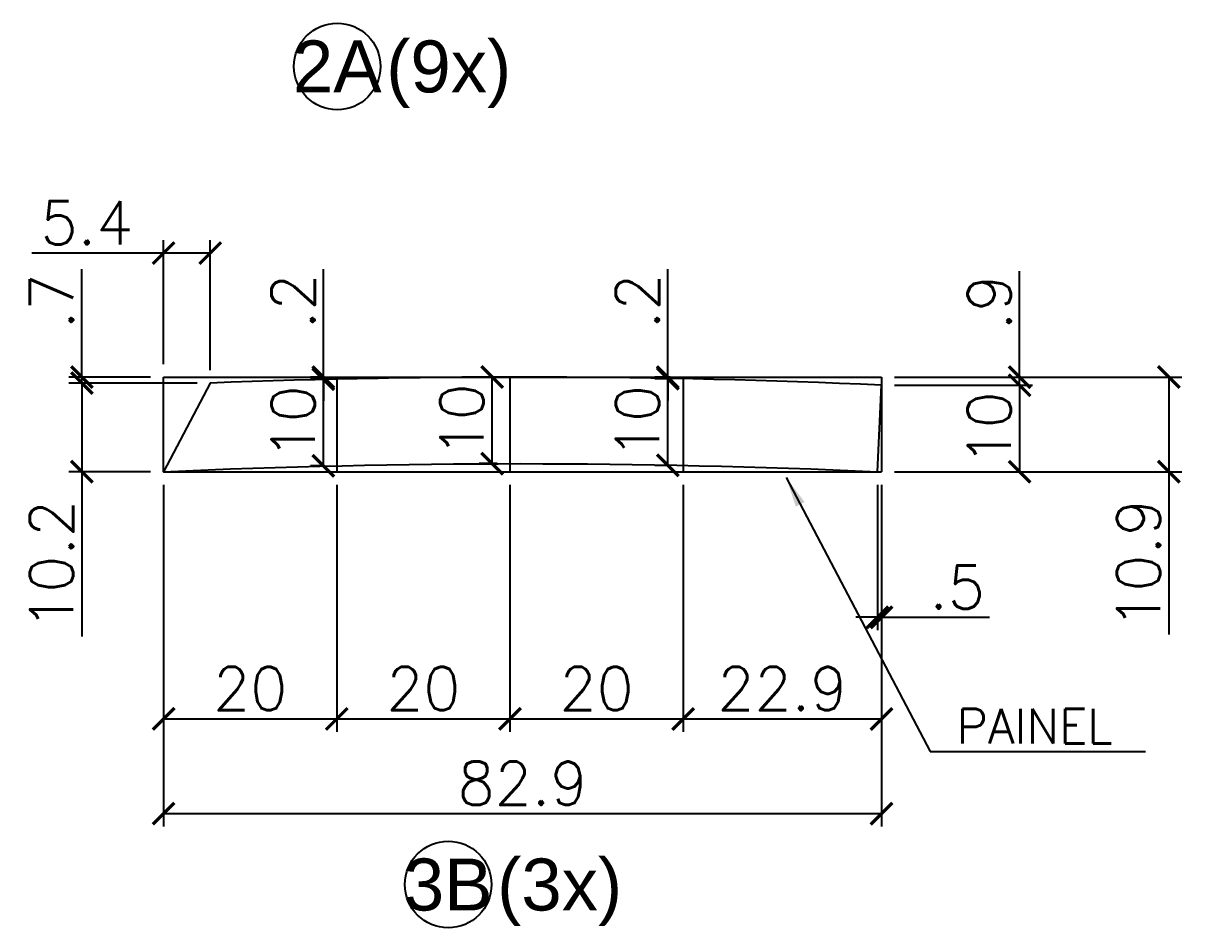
# Model space of a CAD drawing. Extents: x 3309 to 9563, y -2522 to 14608.
# Drawn here: x 9057.1 to 9324.7, y 7257.8 to 7466.8 of the extents above; entities that cross this region are included whole.
import ezdxf
from ezdxf.enums import TextEntityAlignment as Align

# ---------------------------------------------------------------- set-up
doc = ezdxf.new("R2010")
doc.units = 0
doc.header["$PDMODE"] = 35
doc.header["$PDSIZE"] = -10
doc.layers.add('COTA', color=241, linetype='Continuous')
doc.layers.add('Romaneio', color=10, linetype='Continuous')
doc.styles.add('ARIAL', font='arial.ttf')
doc.styles.add('COTA TECNICA', font='techl___.ttf', dxfattribs={"height": 10})
doc.styles.add('Romans', font='romans.shx')
doc.dimstyles.new('Cota Seção (2x)', dxfattribs={"dimtxt": 10, "dimasz": 5, "dimexe": 3, "dimexo": 3, "dimgap": 2, "dimtad": 3, "dimdec": 1, "dimlfac": 0.5, "dimzin": 12, "dimdsep": 46, "dimtxsty": 'Romans', "dimblk": 'ARCHTICK', "dimcen": 0, "dimclrd": 4, "dimclre": 4, "dimclrt": 1, "dimadec": 1, "dimazin": 3, "dimtfac": 1, "dimtdec": 1, "dimtmove": 0, "dimatfit": 3, "dimldrblk": 'OBLIQUE', "dimfxl": 1, "dimtolj": 1, "dimtzin": 12, "dimarcsym": 0})
doc.dimstyles.new('PAINEL', dxfattribs={"dimtxt": 10, "dimasz": 3, "dimexe": 3, "dimexo": 3, "dimgap": 3, "dimtad": 1, "dimdec": 1, "dimzin": 12, "dimdsep": 46, "dimtxsty": 'COTA TECNICA', "dimblk1": 'OBLIQUE', "dimblk2": 'OBLIQUE', "dimsah": 1, "dimcen": 0.9, "dimclrd": 4, "dimclre": 4, "dimclrt": 240, "dimadec": 1, "dimazin": 3, "dimtfac": 1, "dimtdec": 1, "dimtmove": 0, "dimatfit": 3, "dimfxl": 1, "dimtolj": 1, "dimtzin": 12, "dimarcsym": 0})

# ---------------------------------------------------------------- blocks, each defined once
blk = doc.blocks.new('_ArchTick')
at = {"color": 0, "linetype": 'ByBlock', "const_width": 0.15}
blk.add_lwpolyline([(-0.5, -0.5), (0.5, 0.5)], dxfattribs=at)
blk = doc.blocks.new('*D1853')
at = {"layer": 'COTA', "color": 4, "lineweight": -2, "transparency": 16777216}
for p, q in [((9089.56, 7360.2), (9089.56, 7281.23)), ((9255.37, 7360.2), (9255.37, 7281.23)), ((9089.56, 7284.23), (9255.37, 7284.23))]:
    blk.add_line(p, q, dxfattribs=at)
at = {"layer": 'Defpoints', "color": 0, "transparency": 16777216}
for p in [(9089.56, 7363.2), (9255.37, 7363.2), (9255.37, 7284.23)]:
    blk.add_point(p, dxfattribs=at)
at = {"layer": 'COTA', "color": 4, "lineweight": -2, "transparency": 16777216, "xscale": 5, "yscale": 5, "zscale": 5, "rotation": 180}
blk.add_blockref('_ArchTick', (9089.56, 7284.23), dxfattribs=at)
at = {"layer": 'COTA', "color": 4, "lineweight": -2, "transparency": 16777216, "xscale": 5, "yscale": 5, "zscale": 5}
blk.add_blockref('_ArchTick', (9255.37, 7284.23), dxfattribs=at)
at = {"layer": 'COTA', "color": 1, "transparency": 16777216, "insert": (9172.46, 7291.23), "char_height": 10, "attachment_point": 5, "style": 'Romans'}
blk.add_mtext('\\A1;82.9', dxfattribs=at)
blk = doc.blocks.new('_Oblique')
at = {"color": 0, "linetype": 'ByBlock', "lineweight": -2}
blk.add_line((-0.5, -0.5), (0.5, 0.5), dxfattribs=at)
blk = doc.blocks.new('*D1854')
at = {"layer": 'COTA', "color": 4, "lineweight": -2, "transparency": 16777216}
for p, q in [((9089.56, 7360.2), (9089.56, 7303.11)), ((9129.56, 7360.2), (9129.56, 7303.11)), ((9089.56, 7306.11), (9129.56, 7306.11))]:
    blk.add_line(p, q, dxfattribs=at)
at = {"layer": 'Defpoints', "color": 0, "transparency": 16777216}
for p in [(9089.56, 7363.2), (9129.56, 7363.2), (9129.56, 7306.11)]:
    blk.add_point(p, dxfattribs=at)
at = {"layer": 'COTA', "color": 4, "lineweight": -2, "transparency": 16777216, "xscale": 5, "yscale": 5, "zscale": 5, "rotation": 180}
blk.add_blockref('_ArchTick', (9089.56, 7306.11), dxfattribs=at)
at = {"layer": 'COTA', "color": 4, "lineweight": -2, "transparency": 16777216, "xscale": 5, "yscale": 5, "zscale": 5}
blk.add_blockref('_ArchTick', (9129.56, 7306.11), dxfattribs=at)
at = {"layer": 'COTA', "color": 1, "transparency": 16777216, "insert": (9109.56, 7313.11), "char_height": 10, "attachment_point": 5, "style": 'Romans'}
blk.add_mtext('\\A1;20', dxfattribs=at)
blk = doc.blocks.new('*D1855')
at = {"layer": 'COTA', "color": 4, "lineweight": -2, "transparency": 16777216}
for p, q in [((9129.56, 7360.2), (9129.56, 7303.11)), ((9169.56, 7360.2), (9169.56, 7303.11)), ((9129.56, 7306.11), (9169.56, 7306.11))]:
    blk.add_line(p, q, dxfattribs=at)
at = {"layer": 'Defpoints', "color": 0, "transparency": 16777216}
for p in [(9129.56, 7363.2), (9169.56, 7363.2), (9169.56, 7306.11)]:
    blk.add_point(p, dxfattribs=at)
at = {"layer": 'COTA', "color": 4, "lineweight": -2, "transparency": 16777216, "xscale": 5, "yscale": 5, "zscale": 5, "rotation": 180}
blk.add_blockref('_ArchTick', (9129.56, 7306.11), dxfattribs=at)
at = {"layer": 'COTA', "color": 4, "lineweight": -2, "transparency": 16777216, "xscale": 5, "yscale": 5, "zscale": 5}
blk.add_blockref('_ArchTick', (9169.56, 7306.11), dxfattribs=at)
at = {"layer": 'COTA', "color": 1, "transparency": 16777216, "insert": (9149.56, 7313.11), "char_height": 10, "attachment_point": 5, "style": 'Romans'}
blk.add_mtext('\\A1;20', dxfattribs=at)
blk = doc.blocks.new('*D1856')
at = {"layer": 'COTA', "color": 4, "lineweight": -2, "transparency": 16777216}
for p, q in [((9169.56, 7360.2), (9169.56, 7303.11)), ((9209.56, 7360.2), (9209.56, 7303.11)), ((9169.56, 7306.11), (9209.56, 7306.11))]:
    blk.add_line(p, q, dxfattribs=at)
at = {"layer": 'Defpoints', "color": 0, "transparency": 16777216}
for p in [(9169.56, 7363.2), (9209.56, 7363.2), (9209.56, 7306.11)]:
    blk.add_point(p, dxfattribs=at)
at = {"layer": 'COTA', "color": 4, "lineweight": -2, "transparency": 16777216, "xscale": 5, "yscale": 5, "zscale": 5, "rotation": 180}
blk.add_blockref('_ArchTick', (9169.56, 7306.11), dxfattribs=at)
at = {"layer": 'COTA', "color": 4, "lineweight": -2, "transparency": 16777216, "xscale": 5, "yscale": 5, "zscale": 5}
blk.add_blockref('_ArchTick', (9209.56, 7306.11), dxfattribs=at)
at = {"layer": 'COTA', "color": 1, "transparency": 16777216, "insert": (9189.56, 7313.11), "char_height": 10, "attachment_point": 5, "style": 'Romans'}
blk.add_mtext('\\A1;20', dxfattribs=at)
blk = doc.blocks.new('*D1857')
at = {"layer": 'COTA', "color": 4, "lineweight": -2, "transparency": 16777216}
for p, q in [((9209.56, 7360.2), (9209.56, 7303.11)), ((9255.37, 7360.2), (9255.37, 7303.11)), ((9209.56, 7306.11), (9255.37, 7306.11))]:
    blk.add_line(p, q, dxfattribs=at)
at = {"layer": 'Defpoints', "color": 0, "transparency": 16777216}
for p in [(9209.56, 7363.2), (9255.37, 7363.2), (9255.37, 7306.11)]:
    blk.add_point(p, dxfattribs=at)
at = {"layer": 'COTA', "color": 4, "lineweight": -2, "transparency": 16777216, "xscale": 5, "yscale": 5, "zscale": 5, "rotation": 180}
blk.add_blockref('_ArchTick', (9209.56, 7306.11), dxfattribs=at)
at = {"layer": 'COTA', "color": 4, "lineweight": -2, "transparency": 16777216, "xscale": 5, "yscale": 5, "zscale": 5}
blk.add_blockref('_ArchTick', (9255.37, 7306.11), dxfattribs=at)
at = {"layer": 'COTA', "color": 1, "transparency": 16777216, "insert": (9232.46, 7313.11), "char_height": 10, "attachment_point": 5, "style": 'Romans'}
blk.add_mtext('\\A1;22.9', dxfattribs=at)
blk = doc.blocks.new('*D1858')
at = {"layer": 'COTA', "color": 4, "lineweight": -2, "transparency": 16777216}
for p, q in [((9254.46, 7360.2), (9254.46, 7326.57)), ((9255.37, 7360.2), (9255.37, 7326.57)), ((9254.46, 7329.57), (9249.46, 7329.57)), ((9254.46, 7329.57), (9255.37, 7329.57)), ((9255.37, 7329.57), (9280.32, 7329.57))]:
    blk.add_line(p, q, dxfattribs=at)
at = {"layer": 'Defpoints', "color": 0, "transparency": 16777216}
for p in [(9254.46, 7363.2), (9255.37, 7363.2), (9255.37, 7329.57)]:
    blk.add_point(p, dxfattribs=at)
at = {"layer": 'COTA', "color": 4, "lineweight": -2, "transparency": 16777216, "xscale": 5, "yscale": 5, "zscale": 5}
blk.add_blockref('_ArchTick', (9254.46, 7329.57), dxfattribs=at)
at = {"layer": 'COTA', "color": 4, "lineweight": -2, "transparency": 16777216, "xscale": 5, "yscale": 5, "zscale": 5, "rotation": 180}
blk.add_blockref('_ArchTick', (9255.37, 7329.57), dxfattribs=at)
at = {"layer": 'COTA', "color": 1, "transparency": 16777216, "insert": (9272.84, 7336.57), "char_height": 10, "attachment_point": 5, "style": 'Romans'}
blk.add_mtext('\\A1;.5', dxfattribs=at)
blk = doc.blocks.new('*D1859')
at = {"layer": 'COTA', "color": 4, "lineweight": -2, "transparency": 16777216}
for p, q in [((9097.33, 7383.67), (9067.68, 7383.67)), ((9070.68, 7383.67), (9070.68, 7363.2)), ((9086.56, 7363.2), (9067.68, 7363.2)), ((9070.68, 7363.2), (9070.68, 7325.15))]:
    blk.add_line(p, q, dxfattribs=at)
at = {"layer": 'Defpoints', "color": 0, "transparency": 16777216}
for p in [(9100.33, 7383.67), (9070.68, 7363.2), (9089.56, 7363.2)]:
    blk.add_point(p, dxfattribs=at)
at = {"layer": 'COTA', "color": 4, "lineweight": -2, "transparency": 16777216, "xscale": 5, "yscale": 5, "zscale": 5}
for p, rotation in [((9070.68, 7383.67), 90), ((9070.68, 7363.2), 270)]:
    blk.add_blockref('_ArchTick', p, dxfattribs=dict(at, rotation=rotation))
at = {"layer": 'COTA', "color": 1, "transparency": 16777216, "insert": (9063.68, 7341.68), "char_height": 10, "attachment_point": 5, "rotation": 90, "style": 'Romans'}
blk.add_mtext('\\A1;10.2', dxfattribs=at)
blk = doc.blocks.new('*D1860')
at = {"layer": 'COTA', "color": 4, "lineweight": -2, "transparency": 16777216}
for p, q in [((9070.68, 7385.06), (9070.68, 7410.01)), ((9086.56, 7385.06), (9067.68, 7385.06)), ((9097.33, 7383.67), (9067.68, 7383.67)), ((9070.68, 7383.67), (9070.68, 7385.06)), ((9070.68, 7383.67), (9070.68, 7378.67))]:
    blk.add_line(p, q, dxfattribs=at)
at = {"layer": 'Defpoints', "color": 0, "transparency": 16777216}
for p in [(9070.68, 7385.06), (9089.56, 7385.06), (9100.33, 7383.67)]:
    blk.add_point(p, dxfattribs=at)
at = {"layer": 'COTA', "color": 4, "lineweight": -2, "transparency": 16777216, "xscale": 5, "yscale": 5, "zscale": 5}
for p, rotation in [((9070.68, 7385.06), 270), ((9070.68, 7383.67), 90)]:
    blk.add_blockref('_ArchTick', p, dxfattribs=dict(at, rotation=rotation))
at = {"layer": 'COTA', "color": 1, "transparency": 16777216, "insert": (9063.68, 7402.54), "char_height": 10, "attachment_point": 5, "rotation": 90, "style": 'Romans'}
blk.add_mtext('\\A1;.7', dxfattribs=at)
blk = doc.blocks.new('*D1861')
at = {"layer": 'COTA', "color": 4, "lineweight": -2, "transparency": 16777216}
for p, q in [((9089.56, 7388.06), (9089.56, 7416.71)), ((9100.33, 7386.67), (9100.33, 7416.71)), ((9089.56, 7413.71), (9059.13, 7413.71)), ((9100.33, 7413.71), (9089.56, 7413.71))]:
    blk.add_line(p, q, dxfattribs=at)
at = {"layer": 'Defpoints', "color": 0, "transparency": 16777216}
for p in [(9089.56, 7413.71), (9089.56, 7385.06), (9100.33, 7383.67)]:
    blk.add_point(p, dxfattribs=at)
at = {"layer": 'COTA', "color": 4, "lineweight": -2, "transparency": 16777216, "xscale": 5, "yscale": 5, "zscale": 5, "rotation": 180}
blk.add_blockref('_ArchTick', (9089.56, 7413.71), dxfattribs=at)
at = {"layer": 'COTA', "color": 4, "lineweight": -2, "transparency": 16777216, "xscale": 5, "yscale": 5, "zscale": 5}
blk.add_blockref('_ArchTick', (9100.33, 7413.71), dxfattribs=at)
at = {"layer": 'COTA', "color": 1, "transparency": 16777216, "insert": (9071.84, 7420.71), "char_height": 10, "attachment_point": 5, "style": 'Romans'}
blk.add_mtext('\\A1;5.4', dxfattribs=at)
blk = doc.blocks.new('*D1862')
at = {"layer": 'COTA', "color": 4, "lineweight": -2, "transparency": 16777216}
for p, q in [((9126.56, 7384.58), (9123.45, 7384.58)), ((9126.45, 7364.58), (9126.45, 7384.58)), ((9126.56, 7364.58), (9123.45, 7364.58))]:
    blk.add_line(p, q, dxfattribs=at)
at = {"layer": 'Defpoints', "color": 0, "transparency": 16777216}
for p in [(9126.45, 7384.58), (9129.56, 7384.58), (9129.56, 7364.58)]:
    blk.add_point(p, dxfattribs=at)
at = {"layer": 'COTA', "color": 4, "lineweight": -2, "transparency": 16777216, "xscale": 5, "yscale": 5, "zscale": 5}
for p, rotation in [((9126.45, 7384.58), 90), ((9126.45, 7364.58), 270)]:
    blk.add_blockref('_ArchTick', p, dxfattribs=dict(at, rotation=rotation))
at = {"layer": 'COTA', "color": 1, "transparency": 16777216, "insert": (9119.45, 7374.58), "char_height": 10, "attachment_point": 5, "rotation": 90, "style": 'Romans'}
blk.add_mtext('\\A1;10', dxfattribs=at)
blk = doc.blocks.new('*D1863')
at = {"layer": 'COTA', "color": 4, "lineweight": -2, "transparency": 16777216}
for p, q in [((9126.45, 7385.06), (9126.45, 7410.01)), ((9126.56, 7385.06), (9123.45, 7385.06)), ((9126.56, 7384.58), (9123.45, 7384.58)), ((9126.45, 7384.58), (9126.45, 7385.06)), ((9126.45, 7384.58), (9126.45, 7379.58))]:
    blk.add_line(p, q, dxfattribs=at)
at = {"layer": 'Defpoints', "color": 0, "transparency": 16777216}
for p in [(9126.45, 7385.06), (9129.56, 7385.06), (9129.56, 7384.58)]:
    blk.add_point(p, dxfattribs=at)
at = {"layer": 'COTA', "color": 4, "lineweight": -2, "transparency": 16777216, "xscale": 5, "yscale": 5, "zscale": 5}
for p, rotation in [((9126.45, 7385.06), 270), ((9126.45, 7384.58), 90)]:
    blk.add_blockref('_ArchTick', p, dxfattribs=dict(at, rotation=rotation))
at = {"layer": 'COTA', "color": 1, "transparency": 16777216, "insert": (9119.45, 7402.54), "char_height": 10, "attachment_point": 5, "rotation": 90, "style": 'Romans'}
blk.add_mtext('\\A1;.2', dxfattribs=at)
blk = doc.blocks.new('*D1864')
at = {"layer": 'COTA', "color": 4, "lineweight": -2, "transparency": 16777216}
for p, q in [((9166.56, 7385.06), (9162.44, 7385.06)), ((9165.44, 7365.07), (9165.44, 7385.06)), ((9166.56, 7365.07), (9162.44, 7365.07))]:
    blk.add_line(p, q, dxfattribs=at)
at = {"layer": 'Defpoints', "color": 0, "transparency": 16777216}
for p in [(9165.44, 7385.06), (9169.56, 7385.06), (9169.56, 7365.07)]:
    blk.add_point(p, dxfattribs=at)
at = {"layer": 'COTA', "color": 4, "lineweight": -2, "transparency": 16777216, "xscale": 5, "yscale": 5, "zscale": 5}
for p, rotation in [((9165.44, 7385.06), 90), ((9165.44, 7365.07), 270)]:
    blk.add_blockref('_ArchTick', p, dxfattribs=dict(at, rotation=rotation))
at = {"layer": 'COTA', "color": 1, "transparency": 16777216, "insert": (9158.44, 7375.07), "char_height": 10, "attachment_point": 5, "rotation": 90, "style": 'Romans'}
blk.add_mtext('\\A1;10', dxfattribs=at)
blk = doc.blocks.new('*D1865')
at = {"layer": 'COTA', "color": 4, "lineweight": -2, "transparency": 16777216}
for p, q in [((9206.56, 7384.69), (9203, 7384.69)), ((9206, 7364.68), (9206, 7384.69)), ((9206.56, 7364.68), (9203, 7364.68))]:
    blk.add_line(p, q, dxfattribs=at)
at = {"layer": 'Defpoints', "color": 0, "transparency": 16777216}
for p in [(9206, 7384.69), (9209.56, 7384.69), (9209.56, 7364.68)]:
    blk.add_point(p, dxfattribs=at)
at = {"layer": 'COTA', "color": 4, "lineweight": -2, "transparency": 16777216, "xscale": 5, "yscale": 5, "zscale": 5}
for p, rotation in [((9206, 7384.69), 90), ((9206, 7364.68), 270)]:
    blk.add_blockref('_ArchTick', p, dxfattribs=dict(at, rotation=rotation))
at = {"layer": 'COTA', "color": 1, "transparency": 16777216, "insert": (9199, 7374.69), "char_height": 10, "attachment_point": 5, "rotation": 90, "style": 'Romans'}
blk.add_mtext('\\A1;10', dxfattribs=at)
blk = doc.blocks.new('*D1866')
at = {"layer": 'COTA', "color": 4, "lineweight": -2, "transparency": 16777216}
for p, q in [((9206, 7385.06), (9206, 7410.01)), ((9206.56, 7385.06), (9203, 7385.06)), ((9206.56, 7384.69), (9203, 7384.69)), ((9206, 7384.69), (9206, 7385.06)), ((9206, 7384.69), (9206, 7379.69))]:
    blk.add_line(p, q, dxfattribs=at)
at = {"layer": 'Defpoints', "color": 0, "transparency": 16777216}
for p in [(9206, 7385.06), (9209.56, 7385.06), (9209.56, 7384.69)]:
    blk.add_point(p, dxfattribs=at)
at = {"layer": 'COTA', "color": 4, "lineweight": -2, "transparency": 16777216, "xscale": 5, "yscale": 5, "zscale": 5}
for p, rotation in [((9206, 7385.06), 270), ((9206, 7384.69), 90)]:
    blk.add_blockref('_ArchTick', p, dxfattribs=dict(at, rotation=rotation))
at = {"layer": 'COTA', "color": 1, "transparency": 16777216, "insert": (9199, 7402.54), "char_height": 10, "attachment_point": 5, "rotation": 90, "style": 'Romans'}
blk.add_mtext('\\A1;.2', dxfattribs=at)
blk = doc.blocks.new('*D1867')
at = {"layer": 'COTA', "color": 4, "lineweight": -2, "transparency": 16777216}
for p, q in [((9258.37, 7383.18), (9290.26, 7383.18)), ((9287.26, 7383.18), (9287.26, 7363.2)), ((9258.37, 7363.2), (9290.26, 7363.2))]:
    blk.add_line(p, q, dxfattribs=at)
at = {"layer": 'Defpoints', "color": 0, "transparency": 16777216}
for p in [(9255.37, 7383.18), (9255.37, 7363.2), (9287.26, 7363.2)]:
    blk.add_point(p, dxfattribs=at)
at = {"layer": 'COTA', "color": 4, "lineweight": -2, "transparency": 16777216, "xscale": 5, "yscale": 5, "zscale": 5}
for p, rotation in [((9287.26, 7383.18), 90), ((9287.26, 7363.2), 270)]:
    blk.add_blockref('_ArchTick', p, dxfattribs=dict(at, rotation=rotation))
at = {"layer": 'COTA', "color": 1, "transparency": 16777216, "insert": (9280.26, 7373.19), "char_height": 10, "attachment_point": 5, "rotation": 90, "style": 'Romans'}
blk.add_mtext('\\A1;10', dxfattribs=at)
blk = doc.blocks.new('*D1868')
at = {"layer": 'COTA', "color": 4, "lineweight": -2, "transparency": 16777216}
for p, q in [((9287.26, 7385.06), (9287.26, 7409.54)), ((9258.37, 7385.06), (9290.26, 7385.06)), ((9287.26, 7383.18), (9287.26, 7385.06)), ((9258.37, 7383.18), (9290.26, 7383.18)), ((9287.26, 7383.18), (9287.26, 7378.18))]:
    blk.add_line(p, q, dxfattribs=at)
at = {"layer": 'Defpoints', "color": 0, "transparency": 16777216}
for p in [(9255.37, 7385.06), (9287.26, 7385.06), (9255.37, 7383.18)]:
    blk.add_point(p, dxfattribs=at)
at = {"layer": 'COTA', "color": 4, "lineweight": -2, "transparency": 16777216, "xscale": 5, "yscale": 5, "zscale": 5}
for p, rotation in [((9287.26, 7385.06), 270), ((9287.26, 7383.18), 90)]:
    blk.add_blockref('_ArchTick', p, dxfattribs=dict(at, rotation=rotation))
at = {"layer": 'COTA', "color": 1, "transparency": 16777216, "insert": (9280.26, 7402.3), "char_height": 10, "attachment_point": 5, "rotation": 90, "style": 'Romans'}
blk.add_mtext('\\A1;.9', dxfattribs=at)
blk = doc.blocks.new('*D1869')
at = {"layer": 'COTA', "color": 4, "lineweight": -2, "transparency": 16777216}
for p, q in [((9258.37, 7385.06), (9324.73, 7385.06)), ((9321.73, 7385.06), (9321.73, 7363.2)), ((9258.37, 7363.2), (9324.73, 7363.2)), ((9321.73, 7363.2), (9321.73, 7325.63))]:
    blk.add_line(p, q, dxfattribs=at)
at = {"layer": 'Defpoints', "color": 0, "transparency": 16777216}
for p in [(9255.37, 7385.06), (9255.37, 7363.2), (9321.73, 7363.2)]:
    blk.add_point(p, dxfattribs=at)
at = {"layer": 'COTA', "color": 4, "lineweight": -2, "transparency": 16777216, "xscale": 5, "yscale": 5, "zscale": 5}
for p, rotation in [((9321.73, 7385.06), 90), ((9321.73, 7363.2), 270)]:
    blk.add_blockref('_ArchTick', p, dxfattribs=dict(at, rotation=rotation))
at = {"layer": 'COTA', "color": 1, "transparency": 16777216, "insert": (9314.73, 7341.92), "char_height": 10, "attachment_point": 5, "rotation": 90, "style": 'Romans'}
blk.add_mtext('\\A1;10.9', dxfattribs=at)

msp = doc.modelspace()

# ---------------------------------------------------------------- linework, layer by layer
at = {"linetype": 'Continuous'}
msp.add_lwpolyline([(9254.46, 7363.2), (9255.37, 7383.18, 0.021083), (9100.33, 7383.67), (9089.56, 7363.2, -0.022671)], format="xyb", close=True, dxfattribs=at)
at = {"layer": 'COTA'}
for p, q in [((9089.56, 7385.06), (9255.37, 7385.06)), ((9089.56, 7363.2), (9089.56, 7385.06)), ((9129.56, 7385.06), (9129.56, 7363.2)), ((9169.56, 7385.07), (9169.56, 7363.2)), ((9209.56, 7385.06), (9209.56, 7363.2)), ((9255.37, 7385.06), (9255.37, 7363.2)), ((9089.56, 7363.2), (9255.37, 7363.2))]:
    msp.add_line(p, q, dxfattribs=at)
at = {"layer": 'Romaneio', "color": 1, "linetype": 'ByBlock'}
for centre in [(9129.66, 7456.82), (9155.29, 7267.85)]:
    msp.add_circle(centre, 10, dxfattribs=at)

# ---------------------------------------------------------------- texts
at = {"color": 240, "insert": (9308.73, 7300.45), "char_height": 8, "attachment_point": 9, "style": 'Romans'}
msp.add_mtext('\\A1;PAINEL', dxfattribs=at)
at = {"layer": 'Romaneio', "color": 255, "linetype": 'ByBlock', "style": 'ARIAL'}
for s, p in [('2A', (9129.66, 7456.82)), ('(9x)', (9155.41, 7456.82)), ('3B', (9155.29, 7267.85)), ('(3x)', (9181.03, 7267.85))]:
    msp.add_text(s, height=12, dxfattribs=at).set_placement(p, align=Align.MIDDLE_CENTER)

# ---------------------------------------------------------------- dimensions: what is measured, and where the dimension line sits
at = {"layer": 'COTA'}
for base, p1, p2, picture, middle in [((9089.56, 7413.71), (9100.33, 7383.67), (9089.56, 7385.06), '*D1861', (9071.84, 7420.71)), ((9255.37, 7284.23), (9089.56, 7363.2), (9255.37, 7363.2), '*D1853', (9172.46, 7291.23)), ((9129.56, 7306.11), (9089.56, 7363.2), (9129.56, 7363.2), '*D1854', (9109.56, 7313.11)), ((9255.37, 7329.57), (9254.46, 7363.2), (9255.37, 7363.2), '*D1858', (9272.84, 7336.57))]:
    dim = msp.add_linear_dim(base=base, p1=p1, p2=p2, dimstyle='Cota Seção (2x)', dxfattribs=at)
    dim.commit()
    dim.dimension.update_dxf_attribs({"geometry": picture, "text_midpoint": middle})
for base, p1, p2, picture, middle in [((9070.68, 7385.06), (9100.33, 7383.67), (9089.56, 7385.06), '*D1860', (9063.68, 7402.54)), ((9126.45, 7385.06), (9129.56, 7384.58), (9129.56, 7385.06), '*D1863', (9119.45, 7402.54)), ((9206, 7385.06), (9209.56, 7384.69), (9209.56, 7385.06), '*D1866', (9199, 7402.54)), ((9287.26, 7385.06), (9255.37, 7383.18), (9255.37, 7385.06), '*D1868', (9280.26, 7402.3)), ((9070.68, 7363.2), (9100.33, 7383.67), (9089.56, 7363.2), '*D1859', (9063.68, 7341.68)), ((9126.45, 7384.58), (9129.56, 7364.58), (9129.56, 7384.58), '*D1862', (9119.45, 7374.58)), ((9165.44, 7385.06), (9169.56, 7365.07), (9169.56, 7385.06), '*D1864', (9158.44, 7375.07)), ((9206, 7384.69), (9209.56, 7364.68), (9209.56, 7384.69), '*D1865', (9199, 7374.69)), ((9321.73, 7363.2), (9255.37, 7385.06), (9255.37, 7363.2), '*D1869', (9314.73, 7341.92)), ((9287.26, 7363.2), (9255.37, 7383.18), (9255.37, 7363.2), '*D1867', (9280.26, 7373.19))]:
    dim = msp.add_linear_dim(base=base, p1=p1, p2=p2, angle=90, dimstyle='Cota Seção (2x)', dxfattribs=at)
    dim.commit()
    dim.dimension.update_dxf_attribs({"geometry": picture, "text_midpoint": middle})
for base, p1, p2, picture, middle in [((9169.56, 7306.11), (9129.56, 7363.2), (9169.56, 7363.2), '*D1855', (9149.56, 7313.11)), ((9209.56, 7306.11), (9169.56, 7363.2), (9209.56, 7363.2), '*D1856', (9189.56, 7313.11)), ((9255.37, 7306.11), (9209.56, 7363.2), (9255.37, 7363.2), '*D1857', (9232.46, 7313.11))]:
    dim = msp.add_linear_dim(base=base, p1=p1, p2=p2, dimstyle='Cota Seção (2x)', override={"dimtmove": 1}, dxfattribs=at)
    dim.commit()
    dim.dimension.update_dxf_attribs({"geometry": picture, "text_midpoint": middle})

# ---------------------------------------------------------------- leaders
at = {"annotation_type": 0, "has_hookline": 1, "hookline_direction": 1, "horizontal_direction": (-1, 0, 0)}
msp.add_leader([(9233.33, 7361.87), (9266.63, 7298.6), (9312.32, 7298.6)], dimstyle='PAINEL', override={"dimasz": 7}, dxfattribs=at)

doc.saveas('drawing.dxf')
